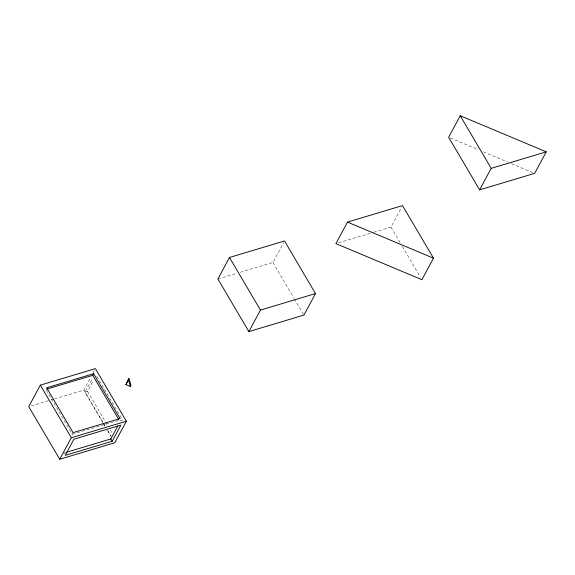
<?xml version="1.0" encoding="UTF-8"?>
<svg xmlns="http://www.w3.org/2000/svg" width="575" height="575" viewBox="0 0 575 575"><rect width="100%" height="100%" fill="white"/><g stroke="black" fill="none" stroke-linecap="round" stroke-linejoin="round"><path stroke-width="0.43" stroke-dasharray="2.88 2.16" d="M54.553 398.921L83.799 390.152L90.828 377.085M92.898 373.24L94.552 370.171M105.132 426.089L85.093 392.057L92.539 378.221M85.093 392.057L87.522 391.331L93.315 380.571M46.244 390.181L72.213 434.269L72.788 433.191M240.257 272.291L272.945 262.488L283.705 242.506M373.736 232.264L390.935 227.111L401.695 207.129M217.896 278.997L236.821 273.319M338.474 242.844L372.873 232.523M31.33 405.878L50.255 400.207M51.11 399.948L53.691 399.179M72.213 434.269L119.162 420.188M120.204 420.778L122.626 420.052L96.212 375.188M65.557 452.518L63.854 453.028L64.759 454.581M450.297 137.957L478.422 149.759M483.381 151.843L507.373 161.906M511.506 163.638L533.011 172.665M390.935 227.111L400.049 242.578M402.32 246.445L420.541 277.387M272.945 262.488L293.897 298.073M294.35 298.842L303.463 314.317M87.522 391.331L107.561 425.363M110.292 430.007L112.118 433.097M107.87 430.732L111.054 436.145M83.799 390.152L102.925 422.639M103.378 423.408L105.203 426.506M107.482 430.373L111.126 436.562"/><path stroke-width="0.86" d="M125.947 384.618L128.951 378.522L130.913 385.056L130.417 386.493L125.947 384.618L128.951 378.522M40.336 385.135L28.75 406.654L59.721 459.253L114.77 442.75L126.356 421.231L95.385 368.632L40.336 385.135L71.307 437.733L59.721 459.253M46.647 389.146L92.74 375.324L93.61 373.714L120.031 418.578L73.075 432.659L46.661 387.794L93.61 373.714M66.413 452.266L110.802 438.955L117.839 425.888M112.168 441.277L120.858 425.133L73.909 439.214L65.219 455.35L112.168 441.277L110.802 438.955M229.482 257.478L217.896 278.997L248.867 331.595L303.916 315.086L315.502 293.573L284.532 240.968L229.482 257.478L260.453 310.076L248.867 331.595M347.48 222.094L335.893 243.613L421.906 279.709L433.493 258.189L402.522 205.591L347.48 222.094L433.493 258.189M460.23 115.747L448.644 137.267L479.615 189.865L534.664 173.355L546.25 151.836L460.23 115.747L491.201 168.346L479.615 189.865M491.201 168.346L546.25 151.836M260.453 310.076L315.502 293.573M71.307 437.733L126.356 421.231M92.74 375.324L118.702 419.419M128.455 379.96L130.417 386.493"/></g></svg>
